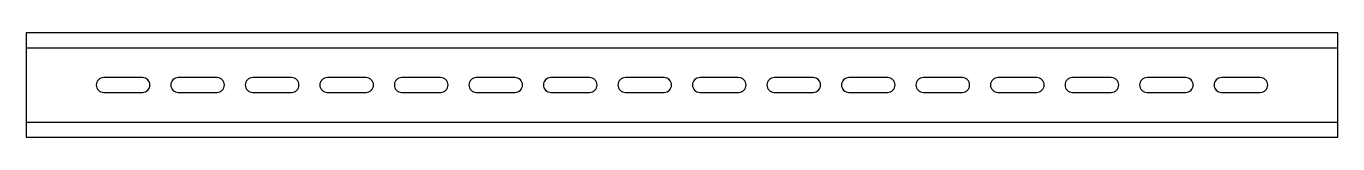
# Model space of a CAD drawing. Header units: millimetres. Extents: x 0 to 440, y 0 to 35.
import ezdxf

# ---------------------------------------------------------------- set-up
doc = ezdxf.new("R2010")
doc.units = ezdxf.units.MM
doc.layers.add('RIELES', color=3, linetype='Continuous')

msp = doc.modelspace()

# ---------------------------------------------------------------- linework, layer by layer
at = {"layer": 'RIELES'}
for p, q in [((0, 30), (440, 30)), ((0, 5), (440, 5))]:
    msp.add_line(p, q, dxfattribs=at)
msp.add_lwpolyline([(0, 0), (440, 0), (440, 35), (0, 35)], close=True, dxfattribs=at)
for points in [[(26, 15), (39, 15, 1), (39, 20), (26, 20, 1)], [(51, 15), (64, 15, 1), (64, 20), (51, 20, 1)], [(76, 15), (89, 15, 1), (89, 20), (76, 20, 1)], [(101, 15), (114, 15, 1), (114, 20), (101, 20, 1)], [(126, 15), (139, 15, 1), (139, 20), (126, 20, 1)], [(151, 15), (164, 15, 1), (164, 20), (151, 20, 1)], [(176, 15), (189, 15, 1), (189, 20), (176, 20, 1)], [(201, 15), (214, 15, 1), (214, 20), (201, 20, 1)], [(226, 15), (239, 15, 1), (239, 20), (226, 20, 1)], [(251, 15), (264, 15, 1), (264, 20), (251, 20, 1)], [(276, 15), (289, 15, 1), (289, 20), (276, 20, 1)], [(301, 15), (314, 15, 1), (314, 20), (301, 20, 1)], [(326, 15), (339, 15, 1), (339, 20), (326, 20, 1)], [(351, 15), (364, 15, 1), (364, 20), (351, 20, 1)], [(376, 15), (389, 15, 1), (389, 20), (376, 20, 1)], [(401, 15), (414, 15, 1), (414, 20), (401, 20, 1)]]:
    msp.add_lwpolyline(points, format="xyb", close=True, dxfattribs=at)

doc.saveas('drawing.dxf')
